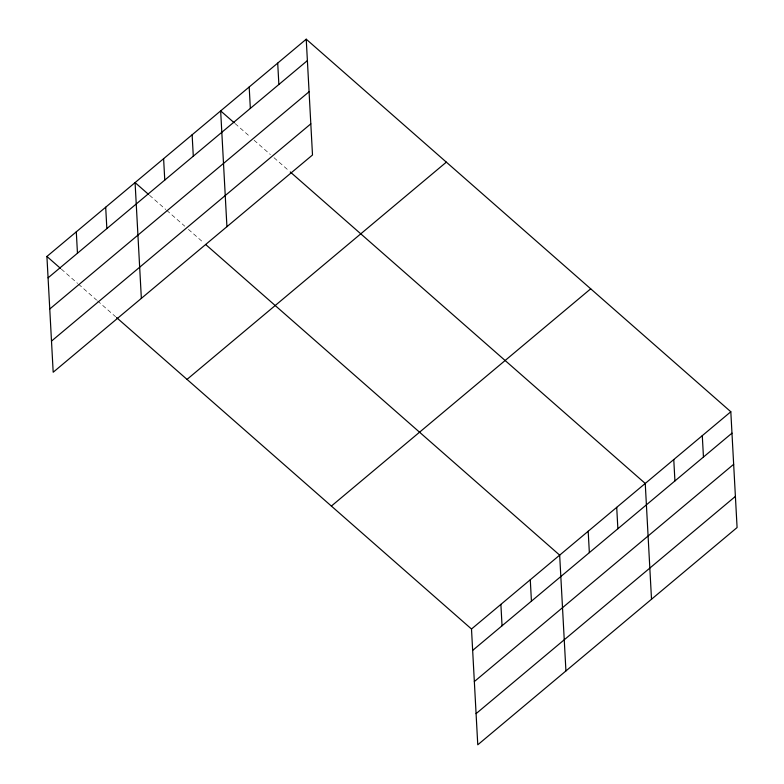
<?xml version="1.0" encoding="UTF-8"?>
<svg xmlns="http://www.w3.org/2000/svg" width="784" height="784" viewBox="0 0 784 784"><rect width="100%" height="100%" fill="white"/><g stroke="black" fill="none" stroke-linecap="round" stroke-linejoin="round"><path stroke-width="0.59" stroke-dasharray="3.92 2.94" d="M235.122 123.588L250.488 137.073M254.104 140.238L270.372 154.517M273.988 157.692L289.355 171.177M149.548 195.275L165.816 209.553M166.718 210.347L184.799 226.213M188.415 229.389L203.781 242.873M61.377 269.147L77.645 283.426M78.547 284.22L96.628 300.076M97.53 300.87L115.611 316.736"/><path stroke-width="1.18" d="M306.23 39.2L312.502 154.987L53.185 372.243L46.913 256.456L306.23 39.2L730.815 411.757L737.087 527.544L477.77 744.8L471.498 629.013L116.512 317.53M48.069 277.85L307.397 60.593M49.755 309.004L309.082 91.748M51.499 341.089L310.817 123.843M187.023 379.397L446.351 162.141M331.387 506.062L590.705 288.816M471.498 629.013L730.815 411.757M472.654 650.406L731.972 433.15M474.34 681.561L733.667 464.304M476.074 713.646L735.402 496.399M234.22 122.794L220.657 110.897L226.929 226.684M290.266 171.97L645.242 483.454L651.514 599.241M148.637 194.481L135.083 182.584L141.355 298.381M205.594 244.451L559.668 555.141L565.93 670.937M46.913 256.456L60.476 268.353M702.288 435.659L703.454 457.052M673.77 459.551L674.926 480.945M616.714 507.346L617.87 528.749M588.186 531.248L589.352 552.642M530.278 579.768L531.434 601.161M500.888 604.386L502.044 625.789M277.712 63.102L278.869 84.496M249.185 86.995L250.341 108.388M192.129 134.789L193.295 156.192M163.611 158.691L164.767 180.085M105.693 207.211L106.849 228.605M76.303 231.829L77.459 253.232"/></g></svg>
